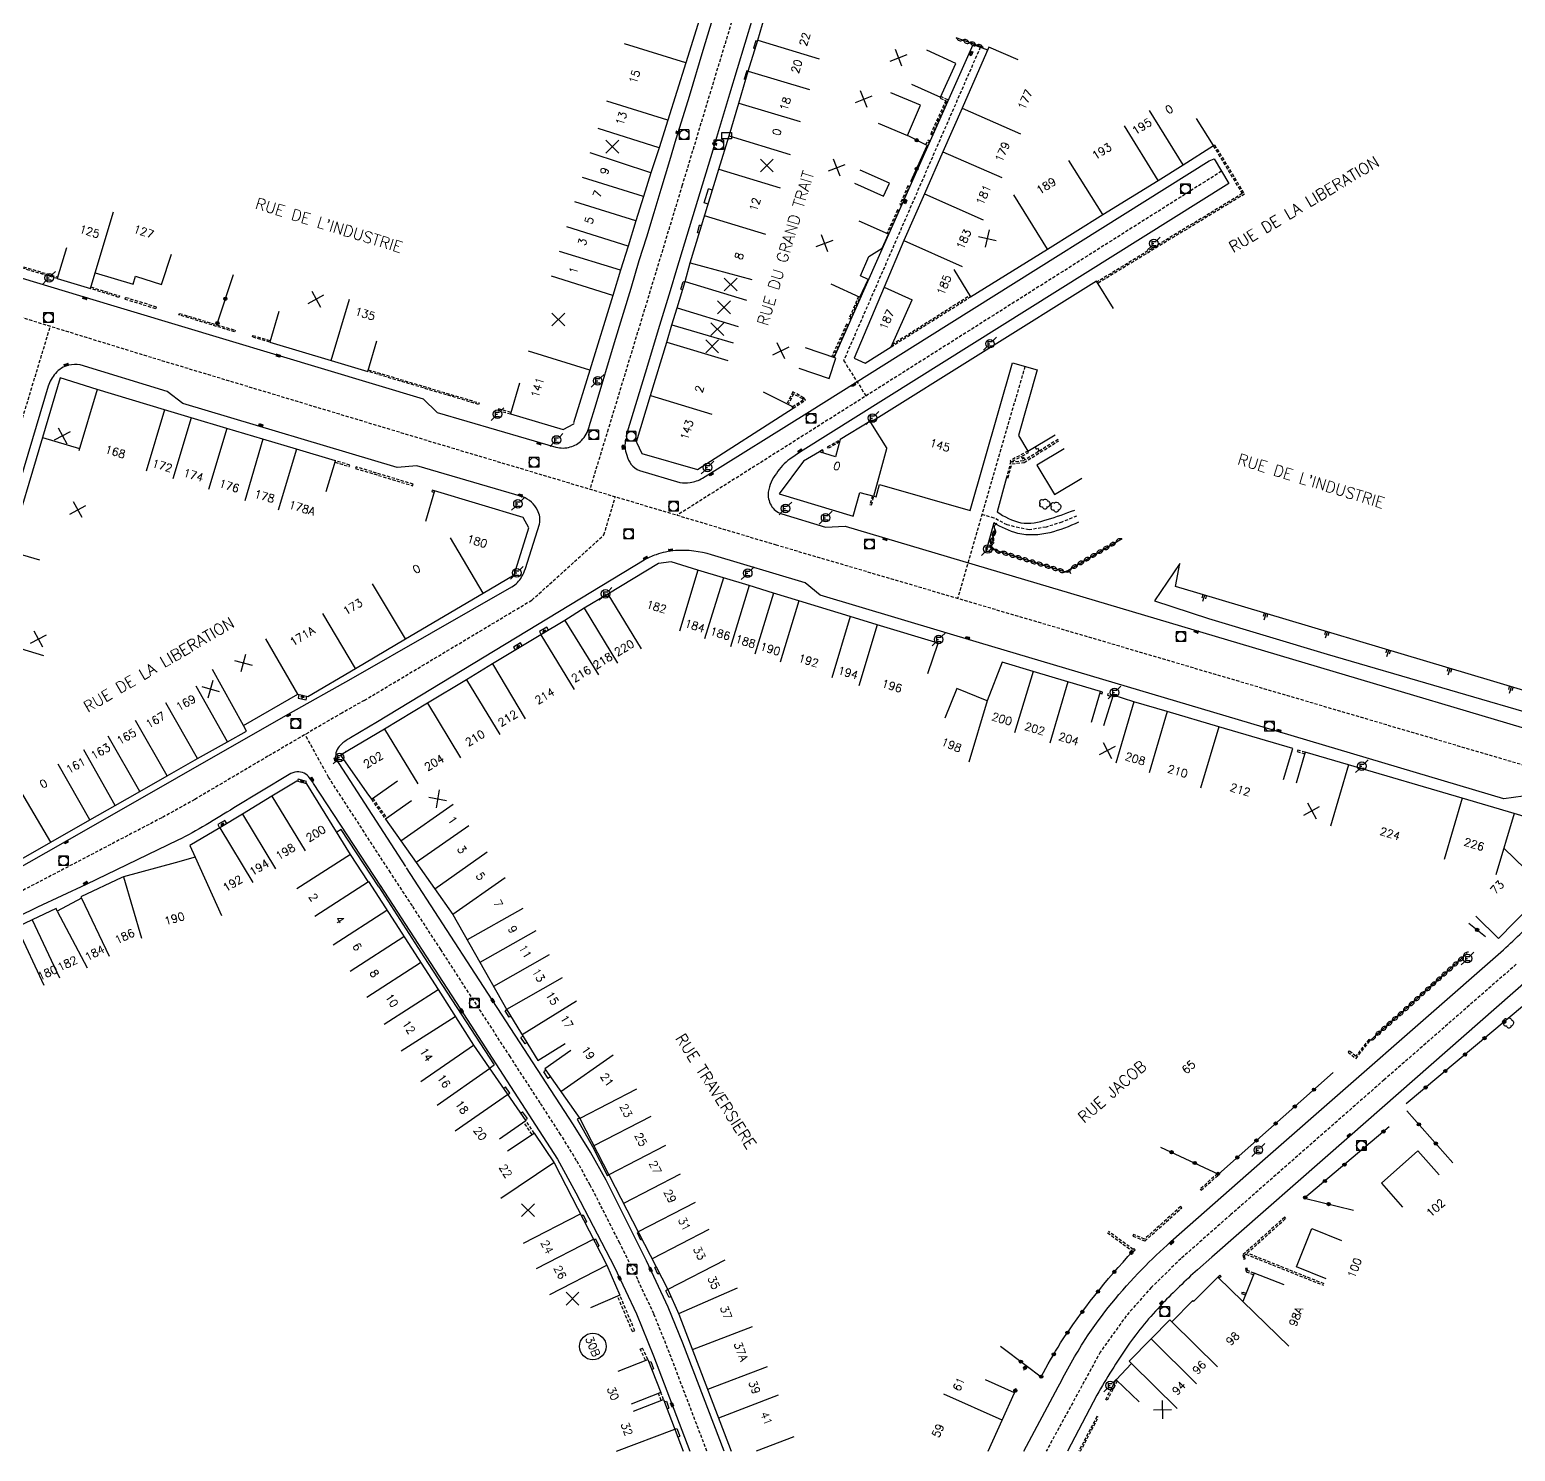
# Model space of a CAD drawing. Header units: millimetres. Extents: x 115000 to 116001, y 121999 to 123001.
# Drawn here: x 115241.7 to 115473.8, y 122000 to 122222.1 of the extents above; entities that cross this region are included whole.
import ezdxf
from ezdxf.enums import TextEntityAlignment as Align

# ---------------------------------------------------------------- set-up
doc = ezdxf.new("R2010")
doc.units = ezdxf.units.MM
doc.linetypes.add('DASHED', pattern=[0.75, 0.5, -0.25])
doc.layers.get('0').update_dxf_attribs({"linetype": 'CONTINUOUS'})
for name, color, linetype in [('W0001', 6, 'DASHED'), ('W0008', 7, 'CONTINUOUS'), ('W0100', 7, 'CONTINUOUS'), ('W0105', 7, 'CONTINUOUS'), ('W0112', 1, 'DASHED'), ('W0211', 2, 'CONTINUOUS'), ('W0300', 7, 'CONTINUOUS'), ('W0310', 3, 'CONTINUOUS'), ('W0322', 7, 'CONTINUOUS'), ('W0334', 7, 'CONTINUOUS'), ('W0400', 7, 'CONTINUOUS'), ('W0420', 7, 'CONTINUOUS'), ('W0471', 7, 'CONTINUOUS'), ('W0989', 7, 'CONTINUOUS'), ('W0991', 7, 'CONTINUOUS'), ('W1102', 7, 'CONTINUOUS'), ('W1471', 7, 'CONTINUOUS')]:
    doc.layers.add(name, color=color, linetype=linetype)
doc.styles.get("Standard").update_dxf_attribs({"font": 'romans.shx', "width": 0.85})

# ---------------------------------------------------------------- blocks, each defined once
blk = doc.blocks.new('t991o')
at = {"color": 0, "linetype": 'Continuous'}
for p, q in [((-1, 1), (1, -1)), ((-1, -1), (1, 1))]:
    blk.add_line(p, q, dxfattribs=at)
blk = doc.blocks.new('T420')
for p, q in [((0.75, 0.75), (-0.75, 0.75)), ((-0.75, 0.75), (-0.75, -0.75)), ((0.75, 0.75), (0.75, -0.75)), ((0.75, -0.75), (-0.75, -0.75))]:
    blk.add_line(p, q)
blk.add_ellipse((0, 0), major_axis=(-0.53, 0.53), ratio=1, start_param=3.926991, end_param=10.210176)
blk = doc.blocks.new('T400')
for p, q in [((-0.15, 0.3), (0.15, 0.3)), ((-0.15, -0.25), (-0.15, 0.3)), ((-0.15, 0.15), (0.15, 0.15)), ((-0.15, 0), (0.15, 0)), ((0.15, 0.3), (0.15, -0.25)), ((-0.15, -0.15), (0.15, -0.15)), ((-0.15, -0.25), (-0.15, -0.3)), ((-0.15, -0.3), (0.15, -0.3)), ((0.15, -0.3), (0.15, -0.25))]:
    blk.add_line(p, q)
blk = doc.blocks.new('T471')
for p, q in [((-0.333334, 0.333334), (-0.333334, -0.333334)), ((-0.333334, 0.333334), (0.333334, 0.333334)), ((-0.333334, 0), (0, 0)), ((0.500001, 0.500001), (1.000002, 1.000002)), ((-0.500001, -0.500001), (-1.000002, -1.000002)), ((-0.333334, -0.333334), (0.333334, -0.333334))]:
    blk.add_line(p, q)
blk.add_ellipse((0, 0), major_axis=(0.471405, 0.471405), ratio=1, start_param=5.4977871438, end_param=11.780972451)
blk = doc.blocks.new('t322o')
at = {"color": 0, "linetype": 'Continuous'}
for radius in [0.25, 0.15]:
    blk.add_circle((0, 0), radius, dxfattribs=at)
blk = doc.blocks.new('t310o')
at = {"color": 0, "linetype": 'Continuous'}
for centre, start, end in [((-0.5, 0.38), 216.8699, 323.1304), ((0.5, -0.37), 36.8699, 143.1303)]:
    blk.add_arc(centre, 0.625, start, end, dxfattribs=at)
blk = doc.blocks.new('T300')
for p, q in [((-0.8, 0.51), (-0.86, 0.34)), ((-0.86, 0.34), (-0.86, 0.17)), ((-0.86, 0.17), (-0.74, 0.06)), ((-0.69, 0.63), (-0.8, 0.51)), ((-0.8, -0.06), (-0.74, 0.06)), ((-0.74, 0.06), (-0.69, 0.11)), ((-0.57, 0.69), (-0.69, 0.63)), ((-0.46, 0.69), (-0.57, 0.69)), ((-0.29, 0.63), (-0.46, 0.69)), ((-0.29, 0.63), (-0.17, 0.74)), ((-0.23, 0.57), (-0.29, 0.63)), ((-0.17, 0.74), (-0.06, 0.8)), ((-0.06, 0.8), (0.06, 0.8)), ((0.06, 0.8), (0.23, 0.74)), ((0.23, 0.74), (0.34, 0.63)), ((0.34, 0.63), (0.4, 0.51)), ((0.46, 0.46), (0.34, 0.46)), ((0.4, 0.51), (0.4, 0.46)), ((0.57, 0.4), (0.46, 0.46)), ((0.57, 0.4), (0.69, 0.29)), ((0.69, 0.29), (0.74, 0.17)), ((0.74, 0.06), (0.69, -0.17)), ((0.74, 0.17), (0.74, 0.06)), ((-0.8, -0.17), (-0.8, -0.06)), ((-0.8, -0.23), (-0.8, -0.17)), ((-0.74, -0.34), (-0.8, -0.23)), ((-0.69, -0.4), (-0.74, -0.34)), ((-0.51, -0.46), (-0.69, -0.4)), ((-0.4, -0.46), (-0.51, -0.46)), ((-0.4, -0.46), (-0.34, -0.46)), ((-0.34, -0.46), (-0.34, -0.4)), ((-0.34, -0.51), (-0.34, -0.46)), ((-0.29, -0.63), (-0.34, -0.51)), ((-0.17, -0.74), (-0.29, -0.63)), ((-0.06, -0.8), (-0.17, -0.74)), ((0.06, -0.8), (-0.06, -0.8)), ((0.17, -0.74), (0.06, -0.8)), ((0.23, -0.69), (0.17, -0.74)), ((0.29, -0.46), (0.23, -0.46)), ((0.29, -0.63), (0.23, -0.69)), ((0.46, -0.4), (0.29, -0.46)), ((0.34, -0.51), (0.29, -0.63)), ((0.34, -0.51), (0.34, -0.46)), ((0.57, -0.34), (0.46, -0.4)), ((0.63, -0.29), (0.57, -0.34)), ((0.69, -0.17), (0.63, -0.29))]:
    blk.add_line(p, q)
blk = doc.blocks.new('t211o')
at = {"color": 0, "linetype": 'Continuous'}
for p, q in [((-0.29, 0.5), (-0.29, 0)), ((0, 1), (0, 0)), ((0.29, 0.5), (0.29, 0))]:
    blk.add_line(p, q, dxfattribs=at)
blk = doc.blocks.new('T1471')
at = {"color": 0, "linetype": 'Continuous', "flags": 128}
blk.add_lwpolyline([(-0.75, -0.5), (-0.75, 0.5), (0.75, 0.5), (0.75, -0.5), (-0.75, -0.5)], dxfattribs=at)

msp = doc.modelspace()

# ---------------------------------------------------------------- linework, layer by layer
at = {"layer": 'W0001'}
for points in [[(115364.55, 122266.91), (115359.1, 122248.89), (115357.81, 122245.68), (115354.45, 122233.57), (115353.74, 122231.21), (115343.65, 122197.83), (115332.08, 122159.7)], [(115775.04, 122017.45), (115761.21, 122021.84), (115744.63, 122026.65), (115735.29, 122028.5), (115626.08, 122061.41), (115543.03, 122086.57), (115522.22, 122092.46), (115515.24, 122095.51), (115478.19, 122106.29), (115358.41, 122141.59), (115305.22, 122157.5), (115260.75, 122170.9), (115227.19, 122181.25), (115102.07, 122219.06), (115056.95, 122232.46), (115011.06, 122246.19), (115000, 122249.53)], [(115390.23, 122219.42), (115368.88, 122170.44), (115372.37, 122164.92)], [(115427.93, 122200.03), (115342.83, 122146.25)], [(115232.76, 122135.62), (115244.93, 122175.78)], [(115397.2, 122169.54), (115386.68, 122133.26)], [(115332.07, 122159.7), (115329.22, 122150.33)], [(115293.98, 122117.34), (115320.16, 122133.01), (115331.43, 122143.19), (115333.2, 122149.13)], [(115405.28, 122146.14), (115402.98, 122145.19), (115400.5, 122144.42), (115397.84, 122144), (115396.31, 122144.3), (115394.42, 122144.77), (115392.41, 122145.83), (115390.49, 122146.39)], [(115293.98, 122117.34), (115290.47, 122115.37), (115278.91, 122108.6), (115267.48, 122101.86), (115262.34, 122099), (115238.91, 122086.75), (115231.64, 122082.71), (115212.05, 122071.06), (115193, 122058.99)], [(115298.07, 122090.43), (115288.4, 122105.34), (115284.73, 122112.01)], [(115347.52, 122000), (115344.85, 122007), (115341.66, 122015.39), (115339.21, 122021.48), (115336.71, 122026.84), (115333.9, 122032.53), (115330.87, 122038.5), (115329.28, 122041.61), (115327.15, 122045.45), (115324.66, 122049.51), (115321.47, 122054.43), (115316.76, 122061.69), (115311.5, 122069.81), (115305.93, 122078.4), (115301.49, 122085.24), (115298.07, 122090.43)], [(115473.98, 122076.11), (115453.34, 122058.05), (115429.37, 122036.98), (115421.56, 122030.09), (115416.97, 122025.63), (115413.04, 122021.18), (115408.97, 122015.5), (115400.52, 122000)]]:
    msp.add_lwpolyline(points, dxfattribs=at)
at = {"layer": 'W0008', "flags": 128}
for points in [[(115059.69, 122339.24), (115052.26, 122309.33), (115045.65, 122282.63), (115037.18, 122248.02, 0.1716), (115037.58, 122245.45, 0.1194), (115039.54, 122243.1, 0.0531), (115042.23, 122241.62), (115058.74, 122236.64), (115061.83, 122237.18), (115092.55, 122227.92), (115132.68, 122215.77), (115162.45, 122206.76), (115182.71, 122200.7), (115228.74, 122186.86), (115249.46, 122180.61), (115303.16, 122164.47), (115305.37, 122162.31), (115323.93, 122156.92, 0.1386), (115326.16, 122156.94, 0.13), (115327.94, 122157.97, 0.1202), (115329.1, 122160.07), (115329.11, 122160.1)], [(115334.83, 122158.2, 0.1545), (115335, 122155.67, 0.2371), (115336.96, 122153.25), (115343.3, 122151.41, 0.113), (115344.89, 122151.41, 0.0975), (115346.84, 122152.06), (115363.53, 122162.47), (115382.31, 122174.27), (115425.97, 122201.65), (115426.77, 122201.96), (115429.08, 122198.1), (115362.14, 122156.17), (115360.47, 122155.04, 0.0922), (115358.38, 122152.82, 0.1276), (115357.1, 122149.9, 0.1581), (115357.53, 122147.83, 0.1824), (115359.2, 122146.5), (115366.03, 122144.43), (115369.14, 122144.57), (115391.37, 122137.94), (115434.65, 122125.08), (115487.47, 122109.37)], [(115291.95, 122120.7), (115317.06, 122135.07, 0.1276), (115318.57, 122136.65, 0.0584), (115319.15, 122137.93), (115321.34, 122144.89, 0.1928), (115321.03, 122147.08, 0.2035), (115318.73, 122149.13), (115302.19, 122154.02), (115299.14, 122153.74), (115265.63, 122163.76), (115263.19, 122165.63), (115249.58, 122169.77, 0.0772), (115247.78, 122169.74, 0.1516), (115245.73, 122168.43, 0.1108), (115244.59, 122166.42), (115235.15, 122134.91)], [(115394.32, 122152.18), (115392.86, 122146.83, 0.0987), (115396.55, 122145.08, 0.1116), (115400.68, 122145.6, 0.0169), (115405, 122147.09)], [(115405.57, 122145.19, -0.0445), (115401.11, 122143.54, -0.1183), (115396.09, 122143.43, -0.0633), (115392.33, 122145.07), (115391.1, 122140.54)], [(115471.99, 122078.37, 0.005646), (115477.8, 122083.88, 0.044), (115484.06, 122090.89, 0.0847), (115485.76, 122094.07, 0.1456), (115485.77, 122097.16, 0.0985), (115484.89, 122098.84, 0.1476), (115483.41, 122099.87), (115475.04, 122102.38), (115472.02, 122101.97), (115434.45, 122113.15), (115390.1, 122126.35), (115365.22, 122133.78), (115362.87, 122135.71), (115348.23, 122140.08, 0.093), (115342.6, 122140.74, 0.0603), (115339.56, 122140.1, 0.0552), (115337.71, 122139.27), (115296.02, 122113.99)], [(115235.15, 122134.91), (115232.74, 122127), (115220.36, 122085.23, 0.1763), (115220.5, 122083.21, 0.1861), (115221.79, 122081.9, 0.2251), (115223.72, 122081.94), (115226.82, 122083.67), (115247.31, 122095.31), (115282.08, 122115.17), (115291.95, 122120.7)], [(115296.02, 122113.99), (115291.83, 122111.51, 0.0426), (115290.46, 122110.55, 0.0958), (115289.74, 122109.69, 0.153), (115289.54, 122108.53, 0.107), (115289.99, 122107.46), (115300.41, 122091.36)], [(115296.55, 122088.31), (115286.07, 122104.35, 0.0311), (115285.42, 122105.23, 0.097), (115284.59, 122105.95, 0.1364), (115283.46, 122106.17, 0.1193), (115282.22, 122105.76), (115273.6, 122100.53, -0.0026), (115269.26, 122097.9, -0.0219), (115264.85, 122095.48), (115250.52, 122088.59), (115242.94, 122085.02, 0.0097), (115238, 122082.57, 0.0158), (115233.1, 122079.85), (115224.83, 122074.86), (115218.79, 122071.13), (115198.79, 122058.36), (115194.86, 122055.76)], [(115397.02, 122000), (115402.4, 122010.07, -0.0201), (115406.61, 122017.48, -0.0501), (115415.48, 122028.41, -0.0191), (115420.01, 122032.76), (115434.75, 122045.77), (115471.99, 122078.37)], [(115475.96, 122073.85), (115447.9, 122049.21), (115426.39, 122030.33), (115424.14, 122028.36, 0.0156), (115418.68, 122023.07, 0.0367), (115413.24, 122016.45, 0.0203), (115408.46, 122008.79), (115403.87, 122000)]]:
    msp.add_lwpolyline(points, format="xyb", dxfattribs=at)
at = {"layer": 'W0008'}
for points in [[(115335.1, 122159.29), (115337.9, 122168.51), (115339.06, 122172.31), (115339.97, 122175.29), (115341.81, 122181.39), (115342.82, 122184.71), (115344.08, 122188.86), (115348.47, 122203.36), (115348.75, 122204.3), (115351.11, 122212.11), (115355.9, 122228), (115358.45, 122236.33), (115361.72, 122247.2), (115367, 122264.65), (115367.45, 122266.08)], [(115349.6, 122227.84), (115346.88, 122218.92), (115344.73, 122211.72), (115342.97, 122206.05), (115342.68, 122205.05), (115341.66, 122201.68), (115340.3, 122197.18), (115339.23, 122193.54), (115338.05, 122189.71), (115336.9, 122186.05), (115335.61, 122181.7), (115333.03, 122173.19), (115330.17, 122163.64), (115329.07, 122160.1)], [(115350.19, 122000), (115343.77, 122016.9), (115341.48, 122022.5), (115338.06, 122029.75), (115331.77, 122042.35), (115329.32, 122046.73), (115326.68, 122051.01), (115311.92, 122073.69), (115300.6, 122091.16)], [(115296.48, 122088.43), (115308.91, 122069.26), (115324.16, 122045.66), (115327.05, 122040.4), (115333.06, 122028.75), (115336.53, 122021.49), (115339.15, 122014.93), (115344.84, 122000)]]:
    msp.add_lwpolyline(points, dxfattribs=at)
at = {"layer": 'W0008', "flags": 128}
msp.add_lwpolyline([(115367.39, 122170.9), (115374.29, 122186.43), (115389.1, 122219.84), (115391.37, 122219)], dxfattribs=at)
at = {"layer": 'W0100'}
msp.add_line((115380.87, 122210.35), (115376.27, 122212.3), dxfattribs=at)
for points in [[(115339.84, 122234.15), (115341.84, 122238.73), (115349.94, 122235.18), (115348.51, 122230.73), (115346.88, 122225.48), (115344.2, 122216.95), (115341.42, 122208.01), (115340.04, 122203.68), (115338.76, 122199.77), (115337.61, 122196.06), (115336.42, 122192.28), (115335.19, 122188.33), (115334.02, 122184.55), (115332.79, 122180.63), (115329.2, 122168.96), (115326.67, 122160.69)], [(115336.51, 122157.76), (115338.71, 122164.98), (115341.23, 122173.32), (115342.03, 122176.04), (115342.86, 122178.71), (115344.11, 122182.81), (115344.91, 122185.73), (115349.38, 122200.36), (115350.97, 122205.55), (115352.49, 122210.65), (115353.98, 122215.66), (115355.47, 122220.53), (115356.94, 122225.53)], [(115366.87, 122182.42), (115371.42, 122180.35), (115372.69, 122183.13), (115371.51, 122183.67), (115372.81, 122186.72), (115374.88, 122188), (115375.86, 122190.17), (115371.31, 122192.23)], [(115247.45, 122188.04), (115246.01, 122183.25), (115251.19, 122181.7), (115251.93, 122184.14), (115257.85, 122182.36), (115258.24, 122183.65), (115262.28, 122182.32), (115263.84, 122187.07)], [(115322.77, 122128.29), (115322.48, 122128.76), (115321.35, 122128.09), (115321.64, 122127.61)], [(115321.92, 122128.43), (115322.21, 122127.95), (115322.3, 122128.34), (115321.82, 122128.04), (115322.21, 122127.95)], [(115318.69, 122125.84), (115318.4, 122126.33), (115317.32, 122125.64), (115317.59, 122125.18)], [(115317.86, 122125.98), (115318.14, 122125.51), (115318.24, 122125.9), (115317.75, 122125.61), (115318.14, 122125.51)], [(115284.27, 122117.57), (115284.39, 122118.13), (115284.05, 122117.91), (115284.61, 122117.8), (115284.39, 122118.13)], [(115284.31, 122104.83), (115284.22, 122104.5), (115284.57, 122104.69), (115284.02, 122104.85), (115284.22, 122104.5)], [(115271.65, 122098.25), (115271.94, 122097.77), (115272.04, 122098.15), (115271.55, 122097.86), (115271.94, 122097.77)], [(115302.1, 122092.01), (115307.82, 122083.86), (115316.25, 122068.99), (115321.1, 122061.08), (115325.37, 122063.7)], [(115294.64, 122089.03), (115305.51, 122072.15), (115311.03, 122063.48), (115319.24, 122051.63), (115315.13, 122048.78)], [(115326.25, 122062.62), (115322.17, 122059.74), (115327.64, 122052), (115341.42, 122025.28), (115343.11, 122021.45), (115351.28, 122000)], [(115316.37, 122046.95), (115320.53, 122049.73), (115323.63, 122045.1), (115331.88, 122029.09), (115333.91, 122024.42), (115329.33, 122022.42)], [(115444.25, 122026.96), (115439.61, 122028.82), (115442.01, 122034.82), (115446.65, 122032.96)], [(115333.64, 122012.54), (115338.29, 122014.36), (115340.32, 122009.19), (115335.66, 122007.37)], [(115336.06, 122006.29), (115340.74, 122008.07), (115343.81, 122000)]]:
    msp.add_lwpolyline(points, dxfattribs=at)
at = {"layer": 'W0100', "flags": 128}
for points in [[(115396.14, 122217.42), (115391.55, 122219.43), (115387.37, 122209.86), (115384.4, 122203.04), (115381.51, 122196.49), (115378.27, 122189.2), (115375.19, 122181.9)], [(115379.46, 122213.66), (115384.02, 122211.59), (115386.42, 122216.88), (115381.87, 122218.95)], [(115374.25, 122207.55), (115378.85, 122205.59), (115380.87, 122210.35)], [(115386.07, 122184.65), (115388.7, 122180.4), (115400.73, 122187.84), (115409.36, 122193.25), (115418.01, 122198.6), (115421.92, 122201.02), (115426.67, 122204.04), (115423.99, 122208.26)], [(115370.56, 122198.16), (115375.13, 122196.13), (115376.03, 122198.15), (115371.46, 122200.18)], [(115411.02, 122178.59), (115408.39, 122182.84), (115373.06, 122160.77), (115372.95, 122160.94), (115368.33, 122158.09), (115367.59, 122155.39), (115365.1, 122156.19), (115362.58, 122154.73), (115358.81, 122149.6), (115370.34, 122146.14), (115371.39, 122149.83), (115373.6, 122149.24), (115373.97, 122149.13), (115374.49, 122151.07), (115388.65, 122147), (115395.28, 122170.09), (115399.11, 122168.99), (115396.18, 122158.76), (115397.66, 122156.29), (115401.94, 122158.86)], [(115375.19, 122181.9), (115370.51, 122170.83), (115372.23, 122170.05), (115376.29, 122172.6), (115379.58, 122179.95)], [(115280.65, 122178.11), (115279.23, 122173.31), (115288.82, 122170.47), (115294.51, 122168.76), (115295.95, 122173.55)], [(115361.86, 122169.24), (115366.59, 122167.62), (115367.68, 122170.8), (115362.94, 122172.41)], [(115288.03, 122150), (115289.48, 122154.78), (115283.4, 122156.62), (115278.13, 122158.15), (115272.51, 122159.85), (115266.93, 122161.52), (115262.77, 122162.76), (115252.27, 122165.9), (115246.46, 122167.72), (115243.7, 122158.41), (115238.43, 122140.73), (115243.22, 122139.3)], [(115318.23, 122166.89), (115316.81, 122162.1), (115325.03, 122159.66), (115326.72, 122160.57), (115326.75, 122160.67)], [(115336.54, 122157.75), (115336.52, 122157.68), (115337.37, 122155.94), (115346.05, 122153.4), (115360.99, 122163.02), (115360.83, 122163.27), (115356.34, 122165.48)], [(115403.35, 122156.66), (115399.06, 122154.11), (115401.8, 122149.5), (115406.09, 122152.06)], [(115292.62, 122122.34), (115300.4, 122126.97), (115312.53, 122134.11), (115317.41, 122136.98), (115319.7, 122144.28), (115318.79, 122145.94), (115304.96, 122150.09), (115303.52, 122145.3)], [(115382.04, 122121.56), (115383.62, 122126.3), (115374.14, 122129.16), (115369.88, 122130.44), (115361.89, 122132.89), (115357.94, 122134.1), (115354.11, 122135.28), (115350.1, 122136.51), (115346.1, 122137.71), (115341.93, 122138.97), (115339.93, 122138.74), (115332.04, 122133.94), (115328.36, 122131.73), (115325.31, 122129.84), (115321.59, 122127.57), (115314, 122123.04), (115309.95, 122120.57), (115303.86, 122116.91), (115297.15, 122112.86)], [(115407.59, 122113.92), (115409.02, 122118.71), (115403.93, 122120.22), (115398.47, 122121.87), (115393.64, 122123.31), (115391.28, 122117.28), (115386.58, 122119.19), (115384.7, 122114.56)], [(115231.18, 122099.32), (115226.38, 122100.73), (115223.8, 122091.95), (115221.33, 122083.95), (115222.92, 122082.65), (115232.58, 122088.16), (115240.36, 122092.53), (115245, 122095.21), (115251.1, 122098.66), (115255.05, 122100.89), (115258.9, 122103.09), (115263.18, 122105.53), (115267.94, 122108.25), (115272.6, 122110.85), (115275.6, 122112.52), (115275.1, 122113.41), (115283.58, 122118.3), (115285.18, 122117.97), (115292.62, 122122.34)], [(115283.74, 122118.26), (115283.63, 122117.71), (115284.92, 122117.44), (115285.03, 122118)], [(115437.62, 122105), (115439.05, 122109.8), (115427.5, 122113.23), (115419.44, 122115.61), (115414.24, 122117.14), (115410.99, 122118.15), (115409.5, 122113.37)], [(115297.15, 122112.86), (115290.25, 122108.8), (115294.39, 122102.9), (115295.09, 122101.91), (115299.19, 122104.78)], [(115467.63, 122083.63), (115471.21, 122080.14), (115478.68, 122087.78), (115482.47, 122091.82), (115483.92, 122096.6), (115473.66, 122099.66), (115465.52, 122102.07), (115447.77, 122107.27), (115440.99, 122109.23), (115439.6, 122104.43)], [(115294.57, 122089.02), (115291.85, 122093.27), (115285, 122104.28), (115283.42, 122104.73), (115279.55, 122102.38), (115274.94, 122099.57), (115271.42, 122097.45), (115266.7, 122094.65), (115267.55, 122092.83), (115264.43, 122091.97), (115256.35, 122089.76), (115256.09, 122089.67), (115249.71, 122086.64), (115249.82, 122086.41), (115246.02, 122084.42), (115245.84, 122084.8), (115242.09, 122083.03), (115239.69, 122081.91)], [(115284.86, 122104.32), (115284.96, 122104.65), (115283.67, 122105.01), (115283.57, 122104.69)], [(115301.38, 122101.65), (115297.29, 122098.77), (115299.69, 122095.37), (115302.07, 122092.03)], [(115272.5, 122098.1), (115272.21, 122098.58), (115271.09, 122097.93), (115271.38, 122097.43)], [(115461.9, 122043.19), (115458.59, 122046.94), (115452.89, 122041.91), (115456.2, 122038.16)], [(115437.68, 122025.99), (115433.04, 122027.86), (115431.25, 122023.42), (115427.34, 122027.21), (115423.56, 122023.42), (115423.42, 122023.57), (115420.14, 122020.23), (115419.84, 122020.55), (115416.9, 122017.55), (115413.49, 122014.08), (115413.87, 122013.71), (115411.44, 122011.18), (115415.06, 122007.72)], [(115391.48, 122000), (115393.66, 122004.87), (115395.57, 122009.12), (115391.02, 122011.18)]]:
    msp.add_lwpolyline(points, dxfattribs=at)
at = {"layer": 'W0105'}
for p, q in [((115355.14, 122220.43), (115354.78, 122219.25)), ((115355.41, 122220.34), (115355.14, 122220.43)), ((115355.05, 122219.16), (115354.78, 122219.25)), ((115353.73, 122215.7), (115353.33, 122214.41)), ((115353.97, 122215.62), (115353.73, 122215.7)), ((115353.6, 122214.33), (115353.33, 122214.41)), ((115347.07, 122195.1), (115347.74, 122197.28)), ((115348.37, 122197.09), (115347.74, 122197.28)), ((115347.72, 122194.9), (115347.07, 122195.1)), ((115346.02, 122190.42), (115346.38, 122191.61)), ((115346.32, 122190.33), (115346.02, 122190.42)), ((115346.68, 122191.52), (115346.38, 122191.61)), ((115343.46, 122181.6), (115343.82, 122182.75)), ((115343.72, 122181.52), (115343.46, 122181.6)), ((115344.07, 122182.67), (115343.82, 122182.75)), ((115316.25, 122068.99), (115316.01, 122068.85)), ((115316.84, 122067.95), (115316.63, 122067.84)), ((115318.78, 122064.87), (115318.44, 122064.66)), ((115319.4, 122063.87), (115319.12, 122063.69)), ((115313.54, 122059.85), (115314.29, 122060.37)), ((115322.32, 122059.52), (115322.01, 122059.3)), ((115323.04, 122058.5), (115322.73, 122058.28)), ((115315.72, 122056.71), (115316.04, 122056.93)), ((115316.4, 122055.73), (115316.74, 122055.97)), ((115318.4, 122052.84), (115318.72, 122053.07)), ((115319.14, 122051.77), (115319.5, 122052.02)), ((115327.59, 122052.06), (115327.24, 122051.88)), ((115332.19, 122043.18), (115331.97, 122043.07)), ((115327.9, 122036.8), (115328.16, 122036.93)), ((115328.46, 122035.71), (115328.71, 122035.84)), ((115329.84, 122033.05), (115330.1, 122033.18)), ((115336.81, 122034.21), (115336.66, 122034.13)), ((115337.4, 122033.08), (115337.21, 122032.99)), ((115330.4, 122031.96), (115330.65, 122032.1)), ((115339.59, 122028.84), (115339.37, 122028.72)), ((115340.11, 122027.82), (115339.87, 122027.7)), ((115341.43, 122025.26), (115341.09, 122025.1)), ((115341.91, 122024.17), (115341.61, 122024.04)), ((115338.47, 122013.91), (115338.75, 122014.02)), ((115338.92, 122012.76), (115339.19, 122012.87)), ((115340.87, 122007.73), (115341.18, 122007.85)), ((115341.29, 122006.62), (115341.55, 122006.73)), ((115342.5, 122003.45), (115342.81, 122003.57)), ((115342.96, 122002.23), (115343.3, 122002.35))]:
    msp.add_line(p, q, dxfattribs=at)
for points in [[(115296.24, 122088.2), (115303.31, 122077.27), (115314.29, 122060.37)], [(115316.63, 122067.84), (115316.01, 122068.85)], [(115319.12, 122063.69), (115318.44, 122064.66)], [(115322.73, 122058.28), (115322.01, 122059.3)], [(115316.74, 122055.97), (115316.04, 122056.93)], [(115319.5, 122052.02), (115318.72, 122053.07)], [(115327.24, 122051.88), (115329.63, 122047.61), (115331.97, 122043.07)], [(115328.16, 122036.93), (115328.71, 122035.84)], [(115330.1, 122033.18), (115330.65, 122032.1)], [(115337.21, 122032.99), (115336.66, 122034.13)], [(115339.87, 122027.7), (115339.37, 122028.72)], [(115341.61, 122024.04), (115341.09, 122025.1)], [(115338.75, 122014.02), (115339.19, 122012.87)], [(115341.18, 122007.85), (115341.55, 122006.73)], [(115342.81, 122003.57), (115343.3, 122002.35)]]:
    msp.add_lwpolyline(points, dxfattribs=at)
at = {"layer": 'W0112'}
for p, q in [((115376.29, 122172.6), (115388.7, 122180.4)), ((115376.46, 122172.96), (115388.56, 122180.63)), ((115295.09, 122101.91), (115297.29, 122098.77)), ((115295.3, 122102.05), (115297.49, 122098.92)), ((115320.2, 122049.51), (115318.91, 122051.4)), ((115335.88, 122018.7), (115336.24, 122018.85)), ((115337.1, 122015.94), (115337.46, 122016.11)), ((115337.92, 122014.22), (115337.1, 122015.94))]:
    msp.add_line(p, q, dxfattribs=at)
for points in [[(115384.02, 122211.59), (115383.96, 122211.46), (115384.82, 122211.07), (115382.47, 122205.81), (115382.7, 122205.71), (115385.15, 122211.19), (115384.06, 122211.69)], [(115426.67, 122204.04), (115426.83, 122204.14), (115431.5, 122196.46), (115408.59, 122182.52)], [(115426.62, 122204.01), (115431.16, 122196.54), (115408.46, 122182.73)], [(115375.86, 122190.17), (115377.5, 122193.88), (115377.27, 122193.98), (115375.63, 122190.27)], [(115246.01, 122183.25), (115239.24, 122185.28), (115239.31, 122185.52), (115246.08, 122183.49)], [(115251.26, 122181.94), (115255.71, 122180.56), (115255.63, 122180.32), (115251.19, 122181.7)], [(115371.21, 122180.45), (115369.7, 122177.04), (115369.92, 122176.94), (115371.42, 122180.35)], [(115279.23, 122173.31), (115276.5, 122174.14), (115276.57, 122174.38), (115279.3, 122173.55)], [(115367.23, 122170.95), (115369.56, 122176.01), (115369.34, 122176.11), (115366.99, 122171.03)], [(115294.58, 122169), (115311.92, 122163.83), (115311.85, 122163.59), (115294.51, 122168.76)], [(115360.99, 122163.02), (115362.93, 122164.27), (115362.65, 122164.64), (115360.93, 122165.56), (115360.01, 122163.68)], [(115360.86, 122163.23), (115362.57, 122164.33), (115362.48, 122164.45), (115361.04, 122165.22), (115360.23, 122163.57)], [(115316.88, 122162.35), (115314.96, 122162.9), (115314.89, 122162.66), (115316.81, 122162.11)], [(115368.23, 122157.74), (115366.51, 122156.73), (115366.38, 122156.95), (115368.3, 122158.07)], [(115398.77, 122156.95), (115399.25, 122156.18), (115397.24, 122154.92), (115396.81, 122155.55), (115397.77, 122156.07), (115397.66, 122156.29), (115394.9, 122154.8), (115394.99, 122154.68), (115394.32, 122152.18), (115394.56, 122152.11), (115395.16, 122154.32), (115397.06, 122154.52), (115402.51, 122157.92)], [(115402.38, 122158.13), (115399.46, 122156.31), (115398.98, 122157.08)], [(115365.41, 122156.09), (115365.71, 122156.26), (115365.58, 122156.48), (115365.1, 122156.19)], [(115289.41, 122154.55), (115291.64, 122153.88), (115291.71, 122154.12), (115289.48, 122154.78)], [(115304.96, 122150.09), (115304.6, 122150.2), (115304.52, 122149.97), (115304.89, 122149.85)], [(115373.36, 122149.3), (115372.99, 122147.95), (115373.23, 122147.89), (115373.6, 122149.24)], [(115408.95, 122118.48), (115409.27, 122118.39), (115409.33, 122118.64), (115409.02, 122118.71)], [(115410.98, 122118.14), (115410.15, 122118.38), (115410.08, 122118.14), (115410.91, 122117.9)], [(115440.99, 122109.23), (115439.82, 122109.58), (115439.75, 122109.35), (115440.92, 122108.99)], [(115320.53, 122049.73), (115319.24, 122051.63)], [(115443.93, 122026.17), (115431.93, 122030.97), (115437.96, 122036.39), (115437.79, 122036.58), (115431.23, 122030.68), (115431.36, 122030.04), (115431.61, 122030.09), (115431.51, 122030.59), (115431.73, 122030.79), (115443.84, 122025.94)], [(115410.1, 122034.16), (115414.13, 122031.21), (115414.42, 122031.49), (115414.24, 122031.67), (115414.11, 122031.54), (115410.25, 122034.36)], [(115433.03, 122027.82), (115431.98, 122028.24), (115431.91, 122028.6), (115431.66, 122028.54), (115431.77, 122028.06), (115432.93, 122027.59)], [(115427.34, 122027.21), (115427.68, 122027.5), (115427.84, 122027.31), (115427.52, 122027.03)], [(115335.88, 122018.7), (115333.54, 122024.26)], [(115336.24, 122018.85), (115333.91, 122024.42)], [(115431.75, 122024.66), (115431.13, 122024.87), (115431.05, 122024.64), (115431.66, 122024.43)], [(115338.29, 122014.36), (115337.46, 122016.11)], [(115340.36, 122007.93), (115339.94, 122009.05)], [(115340.74, 122008.07), (115340.32, 122009.19)], [(115411.63, 122011), (115410.05, 122007.97), (115409.83, 122008.09), (115411.44, 122011.18)], [(115405.88, 122000), (115408.67, 122005.32), (115408.45, 122005.43), (115405.6, 122000)]]:
    msp.add_lwpolyline(points, dxfattribs=at)
for points in [[(115382.3, 122204.83), (115381.96, 122204.04), (115381.73, 122204.14), (115382.07, 122204.93)], [(115378.92, 122197.73), (115377.64, 122194.82), (115377.87, 122194.72), (115379.15, 122197.63)], [(115261.53, 122178.8), (115256.66, 122180.3), (115256.58, 122180.06), (115261.45, 122178.56)], [(115265.1, 122177.82), (115270.95, 122176.03), (115273.8, 122175.18), (115273.72, 122174.94), (115270.88, 122175.79), (115265.03, 122177.58)], [(115395.26, 122154.71), (115396.59, 122155.43), (115397.02, 122154.79), (115396.97, 122154.76), (115395.23, 122154.58)], [(115292.62, 122153.59), (115301.53, 122150.89), (115301.61, 122151.13), (115292.69, 122153.83)], [(115450.93, 122064.35), (115448.89, 122061.72), (115447.83, 122062.57), (115447.68, 122062.37), (115448.93, 122061.36), (115451.13, 122064.2)], [(115427.28, 122043.4), (115424.57, 122040.96), (115424.74, 122040.78), (115427.44, 122043.21)], [(115421.54, 122038.25), (115415.9, 122033.15), (115414.18, 122033.87), (115414.08, 122033.64), (115415.95, 122032.86), (115421.71, 122038.06)]]:
    msp.add_lwpolyline(points, close=True, dxfattribs=at)
at = {"layer": 'W0211', "flags": 128}
msp.add_lwpolyline([(115421.43, 122138.74), (115417.47, 122132.9), (115425.88, 122130.13), (115444.45, 122124.56), (115480.15, 122114.16)], dxfattribs=at)
at = {"layer": 'W0211'}
msp.add_lwpolyline([(115480.15, 122114.16), (115479.6, 122119.7), (115478.95, 122117.72), (115470.45, 122120.27), (115424.04, 122134.16), (115420.73, 122135.14), (115421.43, 122138.74)], dxfattribs=at)
at = {"layer": 'W0310'}
msp.add_line((115431.67, 122031.08), (115431.68, 122031.08), dxfattribs=at)
at = {"layer": 'W0310', "flags": 128}
for points in [[(115390.75, 122219.36), (115386.44, 122220.87)], [(115392.57, 122144.17), (115391.81, 122141.49), (115392.59, 122140.79), (115403.52, 122137.41), (115412.41, 122142.63)], [(115451.13, 122064.2), (115455.95, 122068.44), (115466.31, 122077.81)]]:
    msp.add_lwpolyline(points, dxfattribs=at)
at = {"layer": 'W0322'}
for p, q in [((115270.95, 122176.03), (115273.53, 122183.9)), ((115395.57, 122009.12), (115395.84, 122009.85))]:
    msp.add_line(p, q, dxfattribs=at)
at = {"layer": 'W0322', "flags": 128}
for points in [[(115381.74, 122204.15), (115378.85, 122205.59)], [(115379.38, 122198.43), (115381.95, 122204.04), (115381.95, 122204.05)], [(115466.54, 122082.52), (115469.15, 122080.45)], [(115477.79, 122071.89), (115456.75, 122054.29)], [(115418.38, 122047.54), (115427.45, 122043.33), (115445.36, 122059.17)], [(115397.04, 122012.69), (115397.39, 122013.39)]]:
    msp.add_lwpolyline(points, dxfattribs=at)
at = {"layer": 'W0322'}
for points in [[(115456.89, 122053.2), (115464.05, 122045.1)], [(115454.09, 122050.68), (115440.9, 122039.56), (115448.54, 122037.67)]]:
    msp.add_lwpolyline(points, dxfattribs=at)
at = {"layer": 'W0322', "flags": 128}
msp.add_lwpolyline([(115393.38, 122016.42), (115397.39, 122013.39), (115399.73, 122011.63, -0.014), (115402.77, 122016.95, -0.041704), (115414.07, 122031.26)], format="xyb", dxfattribs=at)
at = {"layer": 'W0334', "flags": 128}
msp.add_lwpolyline([(115296.24, 122088.2), (115290.39, 122097.16), (115289.7, 122096.73)], dxfattribs=at)
at = {"layer": 'W1102'}
for p, q in [((115355.47, 122220.53), (115365.03, 122217.61)), ((115344.2, 122216.95), (115334.66, 122219.95)), ((115353.98, 122215.66), (115363.56, 122212.81)), ((115341.42, 122208.01), (115331.87, 122210.98)), ((115352.49, 122210.65), (115362.07, 122207.8)), ((115387.37, 122209.86), (115396.53, 122205.86)), ((115421.92, 122201.02), (115416.64, 122209.52)), ((115340.04, 122203.68), (115330.51, 122206.71)), ((115418.01, 122198.6), (115412.76, 122207.11)), ((115350.97, 122205.55), (115360.53, 122202.62)), ((115338.76, 122199.77), (115329.26, 122202.88)), ((115384.4, 122203.04), (115393.57, 122199.05)), ((115409.36, 122193.25), (115404.05, 122201.72)), ((115349.38, 122200.36), (115358.94, 122197.44)), ((115337.61, 122196.06), (115328.06, 122199.03)), ((115336.42, 122192.28), (115326.88, 122195.27)), ((115381.51, 122196.49), (115390.66, 122192.46)), ((115400.73, 122187.84), (115395.47, 122196.34)), ((115251.93, 122184.14), (115254.81, 122193.71)), ((115356.71, 122190.12), (115347.14, 122193.05)), ((115335.19, 122188.33), (115325.65, 122191.32)), ((115378.27, 122189.2), (115387.4, 122185.13)), ((115334.02, 122184.55), (115324.47, 122187.5)), ((115344.91, 122185.73), (115354.55, 122183.09)), ((115332.79, 122180.63), (115323.25, 122183.62)), ((115344.11, 122182.81), (115353.68, 122179.89)), ((115375.19, 122181.9), (115379.58, 122179.95)), ((115288.82, 122170.47), (115291.65, 122180.06)), ((115342.86, 122178.71), (115352.42, 122175.77)), ((115342.03, 122176.04), (115351.62, 122173.2)), ((115329.2, 122168.96), (115319.64, 122171.91)), ((115341.23, 122173.32), (115350.8, 122170.44)), ((115252.27, 122165.9), (115249.4, 122156.32)), ((115338.71, 122164.98), (115348.28, 122162.07)), ((115262.77, 122162.76), (115259.91, 122153.18)), ((115266.93, 122161.52), (115264.06, 122151.94)), ((115373.06, 122160.77), (115375.61, 122156.69)), ((115243.7, 122158.41), (115249.51, 122156.68)), ((115272.51, 122159.85), (115269.62, 122150.27)), ((115278.13, 122158.15), (115275.34, 122148.55)), ((115283.4, 122156.62), (115280.5, 122147.05)), ((115373.6, 122149.24), (115375.61, 122156.69)), ((115312.53, 122134.11), (115307.46, 122142.73)), ((115346.1, 122137.71), (115343.21, 122128.14)), ((115300.4, 122126.97), (115295.29, 122135.57)), ((115350.1, 122136.51), (115347.16, 122126.95)), ((115354.11, 122135.28), (115351.18, 122125.71)), ((115332.04, 122133.94), (115337.24, 122125.4)), ((115357.94, 122134.1), (115355.01, 122124.54)), ((115361.89, 122132.89), (115358.95, 122123.33)), ((115292.62, 122122.34), (115287.51, 122130.94)), ((115325.31, 122129.84), (115330.57, 122121.34)), ((115328.36, 122131.73), (115333.52, 122123.16)), ((115369.88, 122130.44), (115367.01, 122120.86)), ((115321.59, 122127.57), (115326.79, 122119.03)), ((115374.14, 122129.16), (115371.25, 122119.59)), ((115234.28, 122127.24), (115243.85, 122124.34)), ((115283.58, 122118.3), (115278.58, 122126.96)), ((115314, 122123.04), (115319.14, 122114.46)), ((115275.1, 122113.41), (115270.24, 122122.15)), ((115309.95, 122120.57), (115315.16, 122112.03)), ((115398.47, 122121.87), (115395.58, 122112.29)), ((115272.6, 122110.85), (115267.71, 122119.58)), ((115403.93, 122120.22), (115401.08, 122110.64)), ((115245, 122095.21), (115231.59, 122117.96)), ((115267.94, 122108.25), (115262.99, 122116.94)), ((115303.86, 122116.91), (115309, 122108.34)), ((115391.28, 122117.28), (115388.42, 122107.7)), ((115414.24, 122117.14), (115411.43, 122107.54)), ((115263.18, 122105.53), (115258.22, 122114.21)), ((115419.44, 122115.61), (115416.61, 122106.02)), ((115258.9, 122103.09), (115253.94, 122111.77)), ((115297.15, 122112.86), (115302.33, 122104.3)), ((115427.5, 122113.23), (115424.65, 122103.65)), ((115255.05, 122100.89), (115250.14, 122109.6)), ((115251.1, 122098.66), (115246.17, 122107.36)), ((115447.77, 122107.27), (115444.96, 122097.67)), ((115279.55, 122102.38), (115284.75, 122093.83)), ((115465.52, 122102.07), (115462.68, 122092.48)), ((115274.94, 122099.57), (115280.13, 122091.03)), ((115299.69, 122095.37), (115307.86, 122101.12)), ((115473.66, 122099.66), (115470.8, 122090.08)), ((115271.42, 122097.45), (115276.57, 122088.88)), ((115310.29, 122097.75), (115302.1, 122092.01)), ((115267.55, 122092.83), (115271.69, 122083.73)), ((115291.85, 122093.27), (115283.42, 122087.89)), ((115313.2, 122093.61), (115305.01, 122087.86)), ((115478.68, 122087.78), (115472.05, 122094.27)), ((115256.35, 122089.76), (115259.18, 122080.17)), ((115286.23, 122083.62), (115294.64, 122089.03)), ((115316, 122089.61), (115307.82, 122083.87)), ((115249.82, 122086.41), (115254.1, 122077.37)), ((115246.02, 122084.42), (115250.66, 122075.56)), ((115289.11, 122079.14), (115297.52, 122084.56)), ((115318.76, 122084.83), (115310.07, 122079.9)), ((115239.69, 122081.91), (115243.92, 122072.85)), ((115242.09, 122083.03), (115246.35, 122073.98)), ((115320.76, 122081.31), (115312.06, 122076.38)), ((115291.75, 122075.05), (115300.16, 122080.46)), ((115294.37, 122070.97), (115302.78, 122076.38)), ((115322.88, 122077.57), (115314.18, 122072.64)), ((115297.08, 122066.77), (115305.51, 122072.14)), ((115324.91, 122073.99), (115316.21, 122069.06)), ((115327.16, 122070.33), (115318.64, 122065.1)), ((115299.76, 122062.57), (115308.19, 122067.94)), ((115302.82, 122057.78), (115311.04, 122063.47)), ((115332.87, 122061.92), (115324.7, 122056.15)), ((115305.35, 122054.11), (115313.57, 122059.8)), ((115308.16, 122050.06), (115316.38, 122055.75)), ((115336.53, 122056.57), (115327.64, 122051.98)), ((115338.73, 122052.31), (115329.84, 122047.72)), ((115341.05, 122047.8), (115332.17, 122043.21)), ((115315.31, 122039.55), (115323.62, 122045.12)), ((115343.36, 122043.33), (115334.48, 122038.74)), ((115318.86, 122032.52), (115327.75, 122037.1)), ((115345.66, 122038.87), (115336.78, 122034.28)), ((115347.83, 122034.67), (115338.94, 122030.09)), ((115320.9, 122028.55), (115329.79, 122033.13)), ((115322.99, 122024.51), (115331.88, 122029.09)), ((115350.3, 122029.88), (115341.42, 122025.29)), ((115352.25, 122025.5), (115343.1, 122021.47)), ((115431.25, 122023.42), (115438.42, 122016.45)), ((115354.57, 122019.44), (115345.23, 122015.88)), ((115420.14, 122020.23), (115427.27, 122013.22)), ((115416.9, 122017.55), (115424.03, 122010.55)), ((115413.87, 122013.71), (115421.01, 122006.71)), ((115356.95, 122013.21), (115347.6, 122009.65)), ((115358.64, 122008.76), (115349.3, 122005.2)), ((115393.66, 122004.87), (115384.53, 122008.95)), ((115333.37, 122000), (115342.49, 122003.48)), ((115361.12, 122002.25), (115355.23, 122000))]:
    msp.add_line(p, q, dxfattribs=at)
msp.add_circle((115329.69, 122016.38), 2.08, dxfattribs=at)

# ---------------------------------------------------------------- block references
at = {"layer": 'W0211'}
for p, rotation in [((115425.31, 122133.78), 163.3412666987686), ((115434.89, 122130.91), 163.3412666987686), ((115444.47, 122128.05), 163.3412666987686), ((115454.05, 122125.18), 163.3412666987686), ((115463.63, 122122.31), 163.3412666987686), ((115473.21, 122119.44), 163.2556436645827)]:
    msp.add_blockref('t211o', p, dxfattribs=dict(at, rotation=rotation))
at = {"layer": 'W0300'}
for p in [(115400.35, 122148), (115402.09, 122147.54), (115472.82, 122066.91)]:
    msp.add_blockref('T300', p, dxfattribs=at)
at = {"layer": 'W0310'}
for p, rotation in [((115387.48, 122220.51), 160.6322925867262), ((115388.57, 122220.12), 160.6322925867262), ((115389.66, 122219.74), 160.6322925867262), ((115392.21, 122142.89), 254.2339365679177), ((115392.52, 122144), 254.2339365679177), ((115391.89, 122141.78), 254.2339365679177), ((115392.45, 122140.92), 318.1487944242834), ((115409.42, 122140.88), 30.46286841413135), ((115410.42, 122141.46), 30.46286841413135), ((115411.41, 122142.05), 30.46286841413135), ((115393.51, 122140.51), 342.7995116441866), ((115394.61, 122140.16), 342.7995116441866), ((115395.72, 122139.82), 342.7995116441866), ((115396.82, 122139.48), 342.7995116441866), ((115397.92, 122139.14), 342.7995116441866), ((115399.03, 122138.8), 342.7995116441866), ((115405.44, 122138.54), 30.46286841413135), ((115406.43, 122139.12), 30.46286841413135), ((115407.43, 122139.71), 30.46286841413135), ((115408.42, 122140.29), 30.46286841413135), ((115400.13, 122138.46), 342.7995116441866), ((115401.23, 122138.12), 342.7995116441866), ((115402.34, 122137.77), 342.7995116441866), ((115403.44, 122137.43), 342.7995116441866), ((115404.44, 122137.95), 30.46286841413135), ((115464.04, 122075.75), 42.13404545541491), ((115464.89, 122076.53), 42.13404545541491), ((115465.75, 122077.3), 42.13404545541491), ((115461.47, 122073.43), 42.13404545541491), ((115462.32, 122074.2), 42.13404545541491), ((115463.18, 122074.98), 42.13404545541491), ((115458.9, 122071.1), 42.13404545541491), ((115459.75, 122071.88), 42.13404545541491), ((115460.61, 122072.65), 42.13404545541491), ((115456.33, 122068.78), 42.13404545541491), ((115457.18, 122069.55), 42.13404545541491), ((115458.04, 122070.33), 42.13404545541491), ((115453.73, 122066.48), 41.32635489418009), ((115454.6, 122067.25), 41.32635489418009), ((115455.46, 122068.01), 41.32635489418009), ((115452, 122064.96), 41.32635489418009), ((115452.86, 122065.72), 41.32635489418009)]:
    msp.add_blockref('t310o', p, dxfattribs=dict(at, rotation=rotation))
at = {"layer": 'W0322'}
for p, rotation in [((115380.29, 122204.87), 65.40481706100557), ((115380.29, 122200.41), 65.40481706100557), ((115272.28, 122180.1), 71.8427704447406), ((115271.04, 122176.3), 71.8427704447406), ((115467.85, 122081.48), 321.7135557300693), ((115472.09, 122067.12), 219.8959432046112), ((115469.02, 122064.56), 219.8959432046112), ((115465.96, 122061.99), 219.8959432046112), ((115462.89, 122059.43), 219.8959432046112), ((115442.36, 122056.52), 41.49971952109603), ((115459.82, 122056.86), 219.8959432046112), ((115439.37, 122053.87), 41.49971952109603), ((115436.37, 122051.22), 41.49971952109603), ((115458.76, 122051.09), 311.4518168446397), ((115433.37, 122048.57), 41.49971952109603), ((115453.23, 122049.96), 220.1536153965771), ((115420.11, 122046.73), 335.1122159850389), ((115430.38, 122045.92), 41.49971952109603), ((115450.17, 122047.38), 220.1536153965771), ((115461.4, 122048.09), 311.4518168446397), ((115423.74, 122045.05), 335.1122159850389), ((115447.12, 122044.8), 220.1536153965771), ((115427.37, 122043.36), 335.1122159850389), ((115444.06, 122042.23), 220.1536153965771), ((115441, 122039.65), 220.1536153965771), ((115444.65, 122038.63), 346.0754211573164), ((115413.83, 122031.02), 47.13484344124147), ((115411.17, 122028.03), 49.22794929298314), ((115408.61, 122024.96), 51.32105514472471), ((115406.17, 122021.79), 53.41416099646637), ((115403.84, 122018.54), 55.50726684820794), ((115396.57, 122014.01), 323.0246608996696), ((115401.71, 122015.16), 59.73835363798624), ((115397.21, 122013.04), 63.51277867695939), ((115399.75, 122011.67), 61.83335819763192), ((115395.71, 122009.49), 70.06577469182676)]:
    msp.add_blockref('t322o', p, dxfattribs=dict(at, rotation=rotation))
at = {"layer": 'W0400'}
for p, rotation in [((115388.81, 122218.47), 334.1225495594133), ((115342.97, 122206.05), 252.7552719400198), ((115348.75, 122204.3), 73.50604163649147), ((115378.51, 122195.29), 156.0498368063391), ((115250.33, 122180.2), 72.59238186308174), ((115247.42, 122169.77), 109.6914061273616), ((115280.52, 122171.21), 254.635197911133), ((115370.45, 122166.66), 122.8450692907048), ((115277.85, 122160.36), 71.6621020042509), ((115321.31, 122157.48), 72.77506613590941), ((115334.43, 122156.86), 184.6220471968689), ((115362.07, 122156.34), 126.146523574554), ((115348.21, 122152.7), 121.981521459555), ((115318.37, 122149.39), 71.69738913781357), ((115375.37, 122142.52), 74.1562691484761), ((115337.92, 122139.57), 120.6792904329236), ((115341.82, 122140.82), 277.4060588119858), ((115423.97, 122128.09), 72.32247054674886), ((115388.27, 122127.1), 71.74430590123728), ((115282.14, 122115.05), 119.2339735230947), ((115436.89, 122112.6), 71.44677263400914), ((115289.5, 122108.07), 19.9052374456534), ((115285.78, 122105), 38.48744173144809), ((115247.4, 122095.2), 119.7401953560791), ((115250.43, 122088.78), 115.6728378707664), ((115314.06, 122070.41), 213.2721206230296), ((115309.18, 122068.84), 32.93030470913311), ((115447.85, 122049.35), 311.3372518161644), ((115420.12, 122032.61), 312.793174828202), ((115338.71, 122028.36), 205.1704361931234), ((115333.87, 122027.06), 25.48921175793303), ((115418.55, 122023.21), 317.257088288894), ((115342.06, 122007.29), 21.0963757115971)]:
    msp.add_blockref('T400', p, dxfattribs=dict(at, rotation=rotation))
at = {"layer": 'W0420'}
for p in [(115343.94, 122205.73), (115349.36, 122204.16), (115422.28, 122197.28), (115244.63, 122177.14), (115363.78, 122161.39), (115329.83, 122158.84), (115335.68, 122158.61), (115320.51, 122154.53), (115342.29, 122147.66), (115335.26, 122143.34), (115372.91, 122141.75), (115421.56, 122127.3), (115283.24, 122113.71), (115435.4, 122113.3), (115246.99, 122092.27), (115311.18, 122070.03), (115449.78, 122047.77), (115335.8, 122028.44), (115419.02, 122021.81)]:
    msp.add_blockref('T420', p, dxfattribs=at)
at = {"layer": 'W0471'}
for p in [(115417.35, 122188.74), (115244.74, 122183.38), (115391.74, 122173.08), (115330.45, 122167.29), (115314.78, 122162.06), (115373.38, 122161.46), (115324.01, 122158.04), (115347.62, 122153.73), (115317.99, 122148.05), (115359.78, 122147.34), (115366.06, 122145.89), (115391.42, 122141), (115317.81, 122137.26), (115353.89, 122137.21), (115331.68, 122133.98), (115383.72, 122126.87), (115411.21, 122118.58), (115290.13, 122108.42), (115449.85, 122107.06), (115466.36, 122077.01), (115433.67, 122047.08), (115410.52, 122010.28)]:
    msp.add_blockref('T471', p, dxfattribs=at)
at = {"layer": 'W0991'}
for p, rotation in [((115377.48, 122217.75), 65.56274120836666), ((115372.04, 122211.29), 67.02492591895104), ((115367.81, 122200.59), 66.06351766316476), ((115365.9, 122188.76), 65.66644768457887), ((115391.35, 122189.52), 31.7317869858048), ((115286.44, 122180.04), 343.522236259206), ((115359.09, 122171.96), 71.14759018770513), ((115246.83, 122158.7), 342.6493468275322), ((115249.21, 122147.14), 73.40638569592176), ((115243.07, 122126.93), 73.10815743063482), ((115275.09, 122123.22), 29.96338349183854), ((115269.97, 122119.12), 29.09176078464299), ((115410.09, 122109.52), 342.7402361419824), ((115305.44, 122101.96), 305.14947560668), ((115442.01, 122100.09), 343.8137375712558), ((115418.71, 122006.5), 45.80602209300359)]:
    msp.add_blockref('t991o', p, dxfattribs=dict(at, rotation=rotation))
for p in [(115332.74, 122203.86), (115356.87, 122200.92), (115351.23, 122182.32), (115350.19, 122178.76), (115324.31, 122176.86), (115349.14, 122175.34), (115348.34, 122172.66), (115319.57, 122037.69), (115326.52, 122023.85)]:
    msp.add_blockref('t991o', p, dxfattribs=at)
at = {"layer": 'W1471'}
msp.add_blockref('T1471', (115350.62, 122205.58), dxfattribs=at)

# ---------------------------------------------------------------- texts
at = {"layer": 'W0989'}
for s, rotation, p in [('RUE DE LA LIBERATION', 30.9025, (115440.8, 122194.86)), ('RUE DU GRAND TRAIT', 73.1774, (115359.79, 122188.01)), ("RUE DE L'INDUSTRIE", 342.9278, (115288.47, 122191.59)), ("RUE DE L'INDUSTRIE", 342.9278, (115441.94, 122151.63)), ('RUE DE LA LIBERATION', 30.4354, (115261.87, 122122.92)), ('RUE TRAVERSIERE', 302.9623, (115348.92, 122056.28)), ('RUE JACOB', 41.3147, (115410.83, 122056.21))]:
    msp.add_text(s, height=1.75, rotation=rotation, dxfattribs=at).set_placement(p, align=Align.MIDDLE)
at = {"layer": 'W0991'}
for s, rotation, p in [('22', 73.5601, (115362.8, 122220.66)), ('15', 72.7246, (115336.2, 122214.8)), ('20', 73.0104, (115361.53, 122216.42)), ('18', 73.4624, (115359.77, 122210.57)), ('177', 66.3764, (115397.25, 122211.24)), ('13', 72.3741, (115334.15, 122208.27)), ('0', 32.4026, (115419.74, 122209.71)), ('0', 73.4022, (115358.45, 122206.15)), ('195', 31.8201, (115415.48, 122207.03)), ('179', 66.468, (115393.68, 122203.06)), ('193', 31.7251, (115409.22, 122203.16)), ('9', 72.7417, (115331.53, 122200.08)), ('181', 66.2224, (115390.74, 122196.34)), ('189', 32.0877, (115400.53, 122197.75)), ('7', 72.595, (115330.41, 122196.49)), ('12', 73.0079, (115355.01, 122194.84)), ('5', 72.6303, (115329.12, 122192.36)), ('125', 343.2635, (115251.05, 122190.61)), ('127', 341.8428, (115259.52, 122190.59)), ('183', 65.9766, (115387.65, 122189.39)), ('3', 72.8324, (115328.07, 122188.99)), ('8', 73.0087, (115352.55, 122186.78)), ('1', 72.611, (115326.69, 122184.56)), ('185', 67.177, (115384.56, 122182.26)), ('135', 343.2504, (115294.11, 122177.76)), ('187', 67.0771, (115375.62, 122176.84)), ('141', 72.9781, (115321.04, 122166.22)), ('2', 73.2154, (115346.33, 122166)), ('143', 73.0627, (115344.4, 122159.62)), ('145', 343.957, (115383.92, 122157.21)), ('168', 343.3429, (115255.09, 122156.19)), ('172', 343.3367, (115262.41, 122154)), ('174', 343.3579, (115267.29, 122152.54)), ('0', 343.2758, (115367.83, 122153.96)), ('176', 343.2103, (115272.87, 122150.86)), ('178', 343.8127, (115278.39, 122149.23)), ('178A', 343.1535, (115284.25, 122147.41)), ('180', 343.2838, (115311.61, 122142.2)), ('0', 30.4749, (115302.16, 122137.87)), ('173', 30.7384, (115292.17, 122131.96)), ('182', 343.2599, (115339.64, 122131.97)), ('184', 343.1824, (115345.64, 122128.98)), ('171A', 30.867, (115284.29, 122127.38)), ('186', 342.9078, (115349.6, 122127.77)), ('188', 342.9962, (115353.54, 122126.56)), ('220', 31.0449, (115334.59, 122125.55)), ('190', 342.9642, (115357.42, 122125.37)), ('218', 31.7237, (115331.23, 122123.53)), ('192', 342.9238, (115363.39, 122123.54)), ('216', 31.3712, (115327.87, 122121.45)), ('194', 343.2904, (115369.57, 122121.66)), ('196', 343.2337, (115376.43, 122119.59)), ('214', 30.8765, (115322.16, 122118.01)), ('169', 29.2445, (115266.12, 122116.97)), ('167', 29.6766, (115261.35, 122114.27)), ('212', 31.3649, (115316.4, 122114.55)), ('200', 343.3815, (115393.62, 122114.44)), ('202', 343.2501, (115398.75, 122112.91)), ('165', 29.7359, (115256.82, 122111.69)), ('210', 30.9447, (115311.28, 122111.45)), ('198', 337.9161, (115385.73, 122110.36)), ('204', 343.412, (115404.05, 122111.32)), ('163', 29.7338, (115252.76, 122109.37)), ('202', 31.1814, (115295.38, 122108.05)), ('208', 343.6461, (115414.45, 122108.22)), ('161', 29.4032, (115248.9, 122107.18)), ('204', 31.1734, (115304.91, 122107.61)), ('210', 343.5569, (115421.07, 122106.27)), ('0', 29.5129, (115243.86, 122104.33)), ('212', 343.4336, (115430.85, 122103.37)), ('200', 31.295, (115286.4, 122096.54)), ('1', 305.5523, (115307.79, 122098.64)), ('224', 343.6862, (115454.26, 122096.51)), ('226', 343.5023, (115467.39, 122094.84)), ('198', 31.3157, (115281.66, 122093.71)), ('3', 305.0556, (115309.23, 122094.04)), ('194', 31.0283, (115277.56, 122091.23)), ('5', 305.0539, (115312.15, 122089.87)), ('192', 30.7565, (115273.41, 122088.74)), ('73', 45.6423, (115470.99, 122088.13)), ('2', 302.5813, (115286.04, 122086.57)), ('7', 299.5523, (115314.89, 122085.59)), ('190', 16.4641, (115264.32, 122083.25)), ('186', 25.3659, (115256.54, 122080.47)), ('4', 302.7648, (115290.16, 122083.07)), ('9', 299.5504, (115317.18, 122081.55)), ('184', 27.6639, (115251.86, 122077.88)), ('6', 302.7645, (115292.88, 122078.84)), ('11', 299.5513, (115319.14, 122078.09)), ('182', 25.2173, (115247.59, 122076.22)), ('180', 25.0172, (115244.49, 122074.77)), ('8', 302.7657, (115295.56, 122074.67)), ('13', 299.5488, (115321.22, 122074.41)), ('10', 302.7651, (115298.27, 122070.46)), ('15', 301.5444, (115323.36, 122070.79)), ('12', 302.4932, (115300.94, 122066.29)), ('17', 301.5399, (115325.61, 122067.12)), ('14', 302.4956, (115303.68, 122061.98)), ('19', 305.2256, (115328.96, 122062.26)), ('65', 42.3089, (115422.78, 122060.05)), ('16', 304.7113, (115306.41, 122057.86)), ('21', 305.2275, (115331.92, 122058.06)), ('18', 304.7113, (115309.24, 122053.78)), ('23', 297.2963, (115334.88, 122053.23)), ('20', 304.7156, (115312.1, 122049.65)), ('25', 297.2954, (115337.21, 122048.71)), ('22', 303.8038, (115316.07, 122043.81)), ('27', 297.2952, (115339.45, 122044.37)), ('29', 297.294, (115341.76, 122039.88)), ('102', 41.4518, (115461.37, 122038.05)), ('31', 297.2955, (115344.01, 122035.53)), ('24', 297.2593, (115322.54, 122031.93)), ('33', 297.293, (115346.36, 122030.97)), ('100', 68.1803, (115448.7, 122028.66)), ('26', 297.2547, (115324.58, 122027.97)), ('35', 293.7513, (115348.6, 122026.36)), ('37', 290.8541, (115350.5, 122021.7)), ('98A', 68.0387, (115439.56, 122021.06)), ('98', 44.0902, (115429.66, 122017.62)), ('30B', 292.7323, (115329.69, 122016.38)), ('37A', 290.855, (115352.83, 122015.58)), ('96', 45.5352, (115424.44, 122013.1)), ('30', 291.3285, (115332.86, 122009.04)), ('39', 290.8557, (115354.95, 122010.01)), ('61', 65.7545, (115386.87, 122010.49)), ('94', 45.5532, (115421.26, 122009.87)), ('32', 290.8901, (115335, 122003.47)), ('41', 290.8556, (115356.81, 122005.15)), ('59', 65.9413, (115383.62, 122003.24))]:
    msp.add_text(s, height=1.25, rotation=rotation, dxfattribs=at).set_placement(p, align=Align.MIDDLE)

doc.saveas('drawing.dxf')
